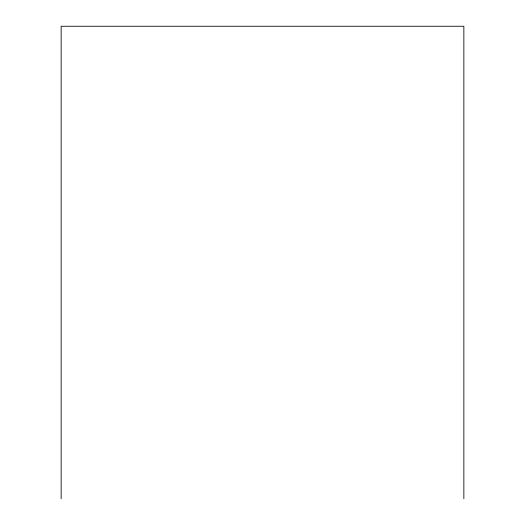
<?xml version="1.0" encoding="UTF-8"?>
<svg xmlns="http://www.w3.org/2000/svg" width="525" height="525" viewBox="0 0 525 525"><rect width="100%" height="100%" fill="white"/><g stroke="black" fill="none" stroke-linecap="round" stroke-linejoin="round"><path stroke-width="0.79" d="M463.857 498.75L463.857 26.25L61.143 26.25L61.143 498.75"/></g></svg>
